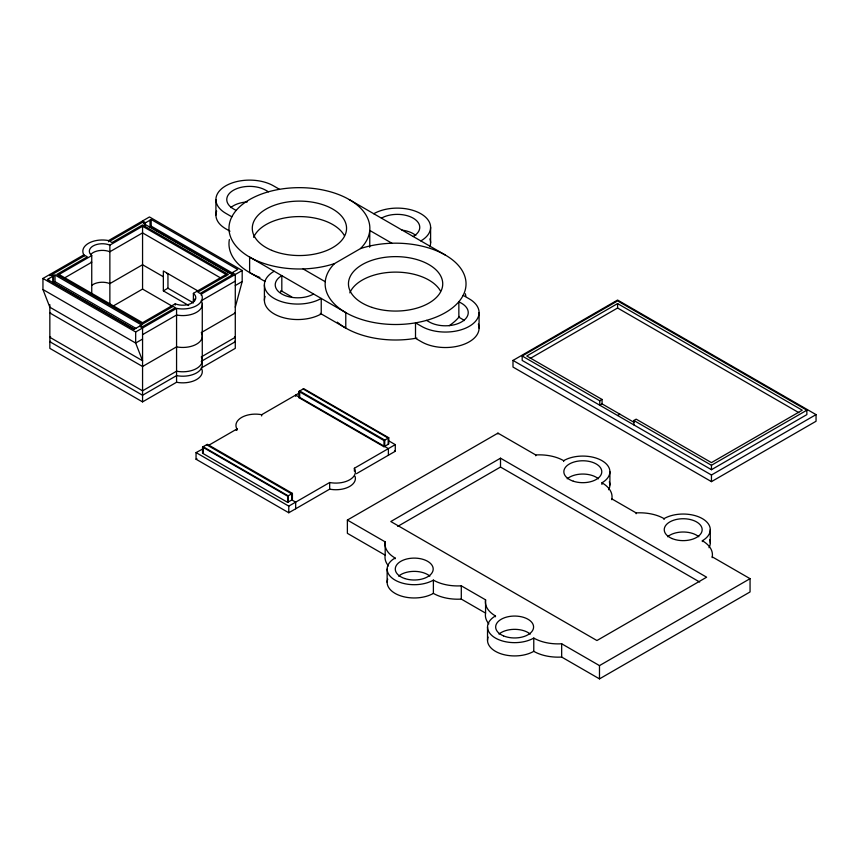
<?xml version="1.0" encoding="UTF-8"?>
<svg xmlns="http://www.w3.org/2000/svg" width="859" height="859" viewBox="0 0 859 859"><rect width="100%" height="100%" fill="white"/><g stroke="black" fill="none" stroke-linecap="round" stroke-linejoin="round"><path stroke-width="1.29" d="M235.28 307.211L242.184 281.548L242.184 270.488L149.466 216.962L108.567 240.574A19.51 11.264 0 0 0 88.541 243.28A19.51 11.264 0 0 0 83.849 254.844L83.849 256.089M42.95 278.456L135.668 331.982L135.668 343.042L142.562 360.737L49.843 307.211L42.95 289.515L42.95 278.456L83.849 254.844M55.019 275.03L47.406 279.422L133.993 329.416L141.606 325.013L55.019 275.03L55.019 281.666L135.84 328.321M151.184 219.507L143.904 223.705L230.491 273.699L237.771 269.501L151.184 219.507L151.184 226.142L232.005 272.797M59.046 275.718L59.046 274.472L91.741 255.595A13.003 7.506 0 0 1 93.137 245.942A13.003 7.506 0 0 1 109.866 245.126L142.562 226.25L226.089 274.472L226.089 275.718M55.019 281.666L52.914 282.879L52.914 276.244L49.843 274.472L49.843 275.718M150.035 220.172L150.035 226.808L151.184 226.142M64.468 277.972L91.741 262.231A13.003 7.506 0 0 1 91.161 261.716M50.617 312.526L49.843 312.966L142.562 366.492L176.567 346.864A19.51 11.264 0 0 0 196.582 344.148A19.51 11.264 0 0 0 201.285 332.594L235.28 312.966L234.518 312.526M50.617 336.857L49.843 337.297L142.562 390.824L176.567 371.195A19.51 11.264 0 0 0 196.582 368.49A19.51 11.264 0 0 0 201.285 356.925L235.28 337.297L234.518 336.857M50.617 341.281L49.843 341.721L142.562 395.247L176.567 375.619A19.51 11.264 0 0 0 196.582 372.913A19.51 11.264 0 0 0 201.285 361.349L235.28 341.721L234.518 341.281M113.957 305.589L142.562 289.075L171.8 305.954M197.742 290.847L163.35 270.982L163.35 290.868L167.945 288.216L193.296 302.851M59.046 274.472L142.562 322.694L175.257 303.818A13.003 7.506 0 0 0 191.987 303.012A13.003 7.506 0 0 0 193.393 293.349L226.089 274.472M54.063 275.578L52.141 274.472L84.998 255.51L87.296 256.83L56.748 274.472L142.562 324.026L173.121 306.384L175.419 307.705L142.562 326.678L140.651 325.572M135.668 331.982L176.567 308.37A19.51 11.264 0 0 0 196.582 305.664A19.51 11.264 0 0 0 201.285 294.1L242.184 270.488M195.337 298.857L193.393 299.984A13.003 7.506 0 0 1 194.488 301.058M142.562 334.645L176.567 315.006A19.51 11.264 0 0 0 196.582 312.3A19.51 11.264 0 0 0 201.285 300.736L235.28 281.108M142.562 339.069L135.668 343.042L42.95 289.515M235.28 285.532L242.184 281.548M334.516 263.584L360.49 248.584A70.438 40.663 0 0 1 464.966 276.813A70.438 40.663 0 0 1 383.404 323.897A70.438 40.663 0 0 1 334.516 263.584A70.438 40.663 0 0 1 230.04 235.355A70.438 40.663 0 0 1 311.602 188.271A70.438 40.663 0 0 1 360.49 248.584M49.843 304.666L49.843 348.357L142.562 401.883L176.567 382.255A19.51 11.264 0 0 0 196.582 379.549A19.51 11.264 0 0 0 201.285 367.985L235.28 348.357L235.28 274.472L232.22 272.7M202.563 447.056L207.352 444.296L292.414 493.399L292.414 499.594L287.625 502.365L202.563 453.251L202.563 447.056L287.625 496.169L292.414 493.399M298.921 391.425L303.71 388.665L388.773 437.768L388.773 443.963L383.984 446.734L298.921 397.62L298.921 391.425L383.984 440.538L388.773 437.768M355.046 476.337A19.51 11.264 0 0 1 329.673 489.147L288.774 512.759L196.056 459.232L196.056 452.586L203.186 448.752M209.328 444.93L236.955 428.974A19.51 11.264 0 0 1 241.647 417.42A19.51 11.264 0 0 1 261.662 414.714L299.544 392.842M202.563 453.251L203.143 452.918L203.143 446.734L288.194 495.836L288.194 502.032M298.921 397.62L299.694 397.18L299.694 390.985L384.746 440.098L384.746 446.283M196.056 459.232L196.915 458.727M512.995 360.426L617.589 300.038L816.05 414.618L816.05 421.254L711.456 481.641L512.995 367.061L512.995 360.426L711.456 475.006L816.05 414.618M522.186 356.002L617.589 300.918L806.859 410.194L806.859 414.618L711.456 469.701L522.186 360.426L522.186 356.002L599.775 400.799L602.073 399.467L602.073 403.891L633.996 422.327M633.867 424.904L633.867 420.481L636.165 419.16L711.456 462.625L802.252 410.194L617.589 303.581L526.782 356.002L602.073 399.467M530.228 358.439L617.589 308.005L798.773 412.61M196.056 452.586L288.774 506.123L329.673 482.511A19.51 11.264 0 0 0 349.688 479.794A19.51 11.264 0 0 0 354.38 468.241L395.28 444.629L395.28 451.265L356.506 473.653M388.483 565.92A34.403 19.864 0 0 1 385.186 555.161L347.38 533.332L347.38 520.06L497.952 433.129L535.758 454.959A34.403 19.864 0 0 1 563.654 460.66A27.091 15.645 0 0 1 601.966 460.66A27.091 15.645 0 0 1 601.966 482.79L601.966 484.444M500.507 458.191L390.802 521.531L596.93 640.535L706.635 577.205L500.507 458.191L500.507 467.038L699.688 582.037M602.073 403.891L599.775 405.223L599.775 400.799M397.728 526.384L500.507 467.038M617.589 415.509L619.887 414.178M633.867 420.481L711.456 465.277L806.859 410.194M347.38 520.06L385.186 541.889A34.403 19.864 0 0 0 395.076 557.996A27.091 15.645 0 0 0 395.076 580.115A27.091 15.645 0 0 0 433.387 580.115A34.403 19.864 0 0 0 461.294 585.827L485.571 599.84A34.403 19.864 0 0 0 495.46 615.946A27.091 15.645 0 0 0 495.46 638.065A27.091 15.645 0 0 0 533.772 638.065A34.403 19.864 0 0 0 561.668 643.778L599.485 665.607L750.057 578.676L750.057 591.948L599.485 678.878L561.668 657.049A34.403 19.864 0 0 1 533.772 651.337A27.091 15.645 0 0 1 501.72 654.043A27.091 15.645 0 0 1 488.095 637.077M349.226 199.567L445.392 255.091M391.908 243.237L369.757 230.448L369.757 245.932A70.438 40.663 0 0 1 369.617 247.177M279.497 189.313L273.43 185.812A33.684 19.446 0 0 0 225.788 185.812A33.684 19.446 0 0 0 225.788 213.322L231.855 216.822M463.151 295.346L469.218 298.846A33.684 19.446 0 0 1 469.218 326.356A33.684 19.446 0 0 1 421.576 326.356L415.509 322.855L415.509 338.339L421.576 341.839A33.684 19.446 0 0 0 461.423 345.189A33.684 19.446 0 0 0 478.366 324.101M268.459 191.793L265.764 190.236A22.849 13.196 0 0 0 233.455 190.236A22.849 13.196 0 0 0 233.455 208.898L236.15 210.455M426.547 320.375L429.232 321.932A22.849 13.196 0 0 0 461.551 321.932A22.849 13.196 0 0 0 461.551 303.27L458.856 301.724L458.856 317.207L461.551 318.753A22.849 13.196 0 0 1 464.225 320.611M303.098 268.931L325.239 281.72M229.965 231.211L225.788 228.805A33.684 19.446 0 0 1 216.64 211.067M264.948 281.419L249.615 272.561L249.615 257.077L345.78 312.601L345.78 328.084L320.278 313.363M280.861 290.6L291.738 296.892M145.633 222.717L142.562 220.946L142.562 222.191M144.484 223.372L142.562 222.266L109.716 241.239L112.014 242.56L142.562 224.929L228.387 274.472L197.828 292.114L200.126 293.445L232.982 274.472L231.071 273.366M150.035 226.808L232.005 274.128M601.966 482.79A34.403 19.864 0 0 1 611.866 498.896L636.143 512.909A34.403 19.864 0 0 1 664.039 518.621A27.091 15.645 0 0 1 702.351 518.621A27.091 15.645 0 0 1 702.351 540.74L702.351 541.567M702.351 540.74A34.403 19.864 0 0 1 712.24 556.847L750.057 578.676M219.528 277.317L142.562 232.886L109.866 251.762A13.003 7.506 0 0 0 90.603 254.651M166.743 273.387L167.945 274.085L167.945 288.216M163.35 276.738L142.562 264.744L109.866 283.62A13.003 7.506 0 0 0 91.752 285.381M163.35 290.868L188.701 305.503M303.141 388.998L388.193 438.101L388.193 444.296M389.148 441.086L395.28 444.629M394.517 450.825L395.28 451.265M139.502 326.237L142.562 328.009L142.562 401.883M134.305 329.201L53.483 282.547L53.483 275.911M206.59 444.737L291.641 493.85L291.641 500.035M291.835 499.927L295.668 502.139L295.668 508.775M387.72 579.116A27.091 15.645 0 0 0 401.346 596.082A27.091 15.645 0 0 0 433.387 593.386A34.403 19.864 0 0 0 461.294 599.099L485.571 613.111A34.403 19.864 0 0 0 488.857 623.881M712.24 556.847L712.24 557.674M711.456 465.277L711.456 469.701M711.456 475.006L711.456 481.641M710.286 529.681L710.286 542.952M664.039 518.621L664.039 519.448M636.143 512.909L636.143 513.736M617.589 303.581L617.589 308.005M611.866 498.896L611.866 499.723M609.901 471.72L609.901 485.002M599.485 665.607L599.485 678.878M563.654 460.66L563.654 461.498M561.668 643.778L561.668 657.049M535.758 454.959L535.758 455.785M533.772 638.065L533.772 651.337M497.952 433.129L497.952 433.956M495.46 615.946L495.46 616.773M487.525 627.006L487.525 640.277M485.571 599.84L485.571 613.111M479.075 312.601L479.075 328.084M461.294 585.827L461.294 599.099M433.387 580.115L433.387 593.386M430.606 227.334L430.606 242.818M395.076 557.996L395.076 558.822M388.386 455.249L388.386 448.613L295.668 395.076L295.668 396.321M387.141 569.055L387.141 582.327M385.186 541.889L385.186 555.161M383.984 440.538L383.984 446.734M354.38 468.241L354.38 471.14M329.673 482.511L329.673 489.147M288.774 506.123L288.774 512.759M287.625 496.169L287.625 502.365M264.4 284.844L264.4 300.328M261.662 414.714L261.662 415.949M236.955 428.974L236.955 430.219M215.92 199.567L215.92 215.051M202.949 448.613L202.949 449.858M202.273 303.742L202.273 359.932M201.285 294.1L201.285 295.346M193.393 293.349L193.393 302.636M176.567 308.37L176.567 382.255M175.257 303.818L175.257 305.063M145.053 223.039L145.053 225.702M142.562 226.25L142.562 289.075M142.562 322.694L142.562 323.94M109.866 245.126L109.866 303.388M108.567 240.574L108.567 241.819M91.741 255.595L91.741 294.089M48.555 278.756L48.555 281.408M609.332 481.792A27.091 15.645 0 0 1 608.634 489.737M709.717 539.742A27.091 15.645 0 0 1 709.008 547.698M398.608 576.121A18.962 10.952 0 0 1 429.865 576.121M498.993 634.082A18.962 10.952 0 0 1 530.239 634.082M667.572 536.746A18.962 10.952 0 0 1 698.818 536.746M567.187 478.796A18.962 10.952 0 0 1 598.444 478.796M236.182 430.23A19.51 11.264 0 0 1 236.816 428.673M373.772 213.741A33.297 19.22 0 0 1 420.856 213.741A33.297 19.22 0 0 1 420.856 240.917M381.428 218.165A22.452 12.96 0 0 1 413.19 218.165A22.452 12.96 0 0 1 413.19 236.493M313.578 294.014A22.452 12.96 0 0 1 281.816 294.014A22.452 12.96 0 0 1 281.816 275.675L281.816 291.158A22.452 12.96 0 0 0 280.453 292.017M274.15 271.251A33.297 19.22 0 0 0 274.15 298.438A33.297 19.22 0 0 0 321.234 298.438L321.234 313.922A33.297 19.22 0 0 1 281.849 317.229A33.297 19.22 0 0 1 265.109 296.387M459.49 316.434A70.438 40.663 0 0 1 449.193 325.711M416.926 338.092A70.438 40.663 0 0 1 337.286 322.146M465.353 293.746A70.438 40.663 0 0 1 465.814 296.194M259.89 277.468A70.438 40.663 0 0 1 229.364 239.543M230.781 207.577A22.849 13.196 0 0 1 247.252 201.929M429.897 238.877A33.297 19.22 0 0 1 429.897 246.748M401.915 230.126A22.452 12.96 0 0 1 415.81 235.463M253.63 237.331A47.138 27.22 0 0 1 297.815 216.608A47.138 27.22 0 0 1 344.341 235.549M349.796 292.855A47.138 27.22 0 0 1 393.991 272.131A47.138 27.22 0 0 1 440.506 291.072M83.344 255.316A19.51 11.264 0 0 1 83.71 254.543M404.75 578.536A18.962 10.952 0 0 0 433.194 569.055A18.962 10.952 0 0 0 404.75 559.574A18.962 10.952 0 0 0 404.75 578.536M503.492 635.875A18.962 10.952 0 0 0 533.482 628.144A18.962 10.952 0 0 0 506.885 617.009A18.962 10.952 0 0 0 503.492 635.875M672.071 538.55A18.962 10.952 0 0 0 702.061 530.808A18.962 10.952 0 0 0 675.464 519.684A18.962 10.952 0 0 0 672.071 538.55M573.329 481.212A18.962 10.952 0 0 0 601.783 471.72A18.962 10.952 0 0 0 573.329 462.239A18.962 10.952 0 0 0 573.329 481.212M271.755 250.366A47.138 27.22 0 0 0 346.306 231.135A47.138 27.22 0 0 0 280.195 203.476A47.138 27.22 0 0 0 271.755 250.366M372.011 307.415A47.138 27.22 0 0 0 442.729 283.846A47.138 27.22 0 0 0 372.011 260.277A47.138 27.22 0 0 0 372.011 307.415"/></g></svg>
